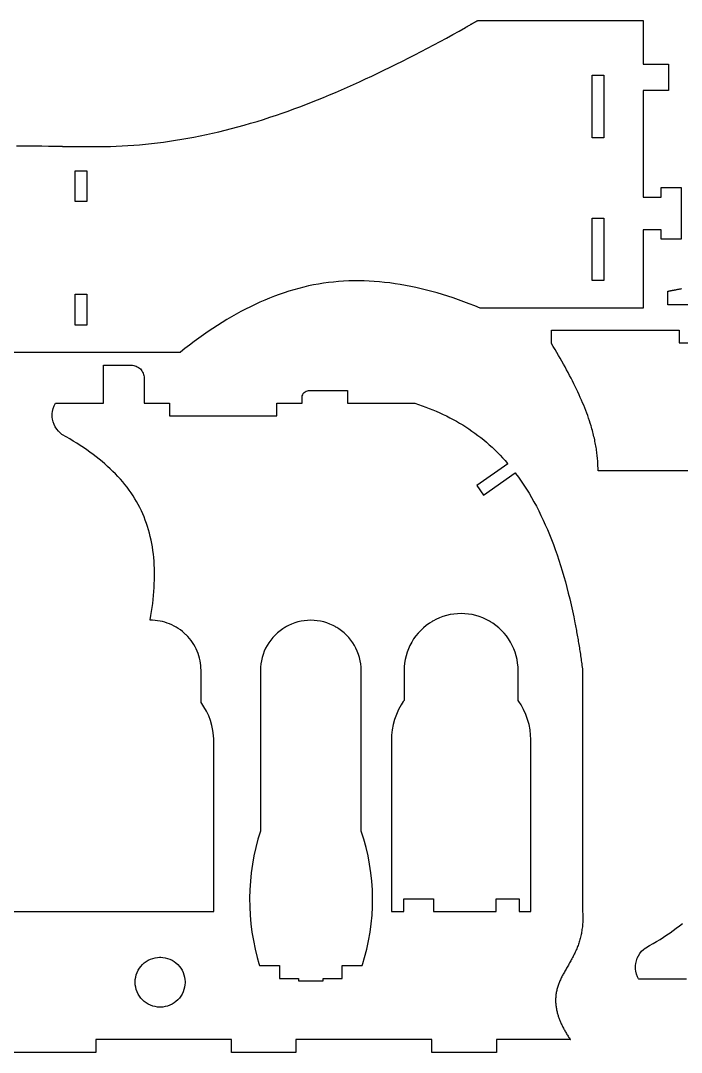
# Model space of a CAD drawing. Extents: x 0 to 677, y 0 to 298.
# Drawn here: x 104 to 208, y 131.1 to 293.5 of the extents above; entities that cross this region are included whole.
import ezdxf

# ---------------------------------------------------------------- set-up
doc = ezdxf.new("R2010")
doc.units = 0
doc.layers.get('0').update_dxf_attribs({"linetype": 'CONTINUOUS'})

msp = doc.modelspace()

# ---------------------------------------------------------------- linework, layer by layer
at = {"color": 0}
for points in [[(103.348, 273.824), (104.325, 273.813), (105.317, 273.803), (106.321, 273.792), (107.339, 273.779), (108.371, 273.765), (109.417, 273.751), (110.475, 273.736), (110.493, 273.736), (110.553, 273.706), (114.491, 273.706), (115.388, 273.694), (116.289, 273.693), (117.193, 273.703), (118.102, 273.724), (119.014, 273.754), (119.931, 273.796), (120.852, 273.849), (121.777, 273.912), (122.706, 273.987), (123.638, 274.074), (124.575, 274.171), (125.517, 274.281), (126.463, 274.4), (127.411, 274.532), (128.366, 274.676), (129.324, 274.832), (130.288, 274.999), (131.255, 275.178), (132.227, 275.369), (133.202, 275.574), (134.184, 275.789), (135.168, 276.018), (136.159, 276.258), (137.153, 276.513), (138.152, 276.778), (139.156, 277.057), (140.164, 277.349), (141.178, 277.654), (142.196, 277.972), (143.218, 278.303), (144.246, 278.647), (145.157, 278.961), (146.071, 279.285), (146.989, 279.618), (147.911, 279.96), (148.835, 280.313), (149.764, 280.674), (150.696, 281.044), (151.631, 281.424), (152.568, 281.813), (153.51, 282.21), (154.457, 282.617), (155.403, 283.032), (156.356, 283.456), (157.31, 283.888), (158.267, 284.328), (159.228, 284.776), (160.189, 285.233), (161.157, 285.697), (162.125, 286.171), (163.099, 286.651), (164.074, 287.14), (165.05, 287.636), (166.032, 288.14), (167.014, 288.651), (168, 289.169), (168.989, 289.696), (169.982, 290.228), (170.975, 290.768), (171.971, 291.315), (172.971, 291.868), (173.974, 292.429), (174.035, 292.464), (174.099, 292.5), (174.16, 292.535), (174.224, 292.571), (174.285, 292.606), (174.349, 292.64), (174.41, 292.676), (174.535, 292.747), (174.66, 292.818), (174.785, 292.889), (174.849, 292.924), (174.91, 292.96), (175.039, 293.031), (175.099, 293.067), (175.164, 293.103), (175.224, 293.138), (175.289, 293.174), (175.349, 293.21), (175.414, 293.246), (175.475, 293.281), (175.539, 293.317), (175.6, 293.353), (175.664, 293.389), (175.789, 293.46), (175.853, 293.496), (175.853, 293.497), (175.857, 293.499), (175.857, 293.499), (175.857, 293.5), (175.86, 293.5), (175.86, 293.501), (175.861, 293.501), (175.861, 293.503), (175.864, 293.503), (175.864, 293.504), (175.867, 293.504), (175.867, 293.506), (201.928, 293.506), (201.928, 286.639), (205.928, 286.639), (205.928, 282.489), (201.928, 282.489), (201.928, 265.743), (204.778, 265.743), (204.778, 267.243), (207.928, 267.243), (207.928, 259.093), (204.778, 259.093), (204.778, 260.593), (201.928, 260.593), (201.928, 248.271), (176.3, 248.271), (176.3, 248.272), (176.299, 248.272), (176.299, 248.274), (176.293, 248.274), (176.293, 248.275), (176.292, 248.275), (176.292, 248.276), (176.289, 248.276), (175.436, 248.621), (174.585, 248.951), (173.736, 249.269), (172.892, 249.574), (172.046, 249.864), (171.203, 250.14), (170.361, 250.403), (169.524, 250.651), (168.686, 250.885), (167.853, 251.104), (167.021, 251.31), (166.189, 251.499), (165.361, 251.674), (164.536, 251.833), (163.714, 251.976), (162.892, 252.106), (162.074, 252.218), (161.256, 252.315), (160.442, 252.396), (159.631, 252.461), (158.821, 252.508), (158.014, 252.54), (157.21, 252.556), (156.407, 252.553), (155.606, 252.533), (154.81, 252.497), (154.014, 252.443), (153.224, 252.372), (152.432, 252.282), (151.646, 252.175), (150.861, 252.05), (150.078, 251.907), (149.299, 251.746), (148.524, 251.568), (147.749, 251.372), (146.978, 251.158), (146.206, 250.928), (145.439, 250.681), (144.674, 250.417), (143.911, 250.138), (143.153, 249.84), (142.393, 249.526), (141.639, 249.197), (140.885, 248.853), (140.135, 248.492), (139.385, 248.115), (138.639, 247.724), (137.893, 247.317), (137.152, 246.894), (136.411, 246.458), (135.673, 246.007), (134.936, 245.54), (134.203, 245.06), (133.47, 244.565), (132.741, 244.056), (132.012, 243.533), (131.286, 242.997), (130.561, 242.447), (129.839, 241.885), (129.118, 241.308), (129.098, 241.292), (97.5593, 241.292)], [(212.95, 248.789), (205.822, 248.789), (205.822, 250.926), (205.825, 250.926), (205.828, 250.928), (205.832, 250.928), (205.833, 250.929), (205.84, 250.929), (205.843, 250.931), (205.846, 250.931), (205.85, 250.932), (205.854, 250.932), (205.857, 250.933), (205.862, 250.933), (205.864, 250.935), (205.868, 250.935), (205.871, 250.936), (205.876, 250.936), (205.879, 250.938), (205.882, 250.938), (205.932, 250.947), (205.985, 250.957), (206.036, 250.967), (206.089, 250.976), (206.144, 250.987), (206.2, 250.997), (206.257, 251.008), (206.314, 251.019), (206.374, 251.031), (206.433, 251.042), (206.494, 251.054), (206.557, 251.065), (206.621, 251.078), (206.685, 251.09), (206.75, 251.103), (206.818, 251.115), (206.885, 251.128), (206.953, 251.142), (207.024, 251.154), (207.094, 251.168), (207.168, 251.182), (207.24, 251.196), (207.314, 251.21), (207.39, 251.225), (207.467, 251.239), (207.544, 251.254), (207.624, 251.269), (207.704, 251.285), (207.785, 251.3), (207.867, 251.315), (208.031, 251.347)], [(212.151, 222.639), (194.847, 222.639), (194.847, 222.651), (194.847, 222.654), (194.847, 222.676), (194.847, 222.679), (194.847, 222.699), (194.847, 222.701), (194.847, 222.714), (194.846, 222.932), (194.842, 223.151), (194.836, 223.372), (194.828, 223.594), (194.817, 223.817), (194.803, 224.042), (194.788, 224.267), (194.769, 224.492), (194.75, 224.719), (194.726, 224.947), (194.701, 225.178), (194.674, 225.408), (194.644, 225.64), (194.611, 225.872), (194.576, 226.107), (194.539, 226.342), (194.499, 226.579), (194.457, 226.817), (194.411, 227.056), (194.362, 227.296), (194.313, 227.536), (194.26, 227.779), (194.204, 228.022), (194.146, 228.268), (194.085, 228.514), (194.021, 228.761), (193.954, 229.01), (193.885, 229.26), (193.813, 229.511), (193.737, 229.764), (193.617, 230.154), (193.49, 230.547), (193.356, 230.943), (193.215, 231.343), (193.068, 231.744), (192.915, 232.15), (192.756, 232.558), (192.589, 232.969), (192.417, 233.385), (192.239, 233.801), (192.054, 234.221), (191.864, 234.643), (191.668, 235.068), (191.465, 235.496), (191.258, 235.926), (191.044, 236.36), (190.826, 236.796), (190.601, 237.233), (190.372, 237.675), (190.138, 238.118), (189.899, 238.564), (189.653, 239.011), (189.403, 239.461), (189.149, 239.914), (188.889, 240.368), (188.624, 240.825), (188.354, 241.285), (188.081, 241.746), (187.803, 242.208), (187.519, 242.674), (187.519, 242.675), (187.518, 242.676), (187.518, 242.678), (187.518, 242.678), (187.517, 242.679), (187.517, 242.681), (187.515, 242.682), (187.515, 242.682), (187.514, 242.685), (187.514, 242.685), (187.513, 242.686), (187.513, 242.688), (187.511, 242.688), (187.511, 242.689), (187.511, 242.689), (187.51, 242.692), (187.51, 242.692), (187.508, 242.693), (187.508, 244.789), (207.611, 244.789), (207.611, 242.789), (228.939, 242.789)], [(94.6732, 153.293), (134.367, 153.293), (134.367, 180.218), (134.367, 180.419), (134.334, 181.024), (134.237, 181.819), (134.076, 182.603), (133.854, 183.369), (133.57, 184.115), (133.227, 184.836), (132.826, 185.531), (132.488, 186.033), (132.367, 186.193), (132.367, 191.218), (132.367, 191.318), (132.357, 191.614), (132.328, 192.007), (132.279, 192.397), (132.211, 192.783), (132.124, 193.164), (132.019, 193.539), (131.896, 193.91), (131.755, 194.272), (131.596, 194.628), (131.42, 194.975), (131.227, 195.314), (131.017, 195.643), (130.79, 195.962), (130.547, 196.271), (130.288, 196.568), (130.084, 196.785), (130.014, 196.854), (129.943, 196.924), (129.725, 197.125), (129.425, 197.381), (129.114, 197.619), (128.792, 197.843), (128.46, 198.05), (128.119, 198.239), (127.77, 198.411), (127.412, 198.565), (127.048, 198.703), (126.677, 198.822), (126.3, 198.922), (125.918, 199.004), (125.532, 199.068), (125.142, 199.112), (124.748, 199.138), (124.451, 199.144), (124.352, 199.143), (124.353, 199.146), (124.353, 199.149), (124.354, 199.151), (124.355, 199.158), (124.355, 199.161), (124.356, 199.164), (124.356, 199.167), (124.357, 199.169), (124.357, 199.172), (124.358, 199.179), (124.359, 199.182), (124.36, 199.185), (124.36, 199.188), (124.361, 199.19), (124.361, 199.193), (124.362, 199.196), (124.362, 199.199), (124.363, 199.203), (124.364, 199.208), (124.364, 199.211), (124.365, 199.214), (124.365, 199.217), (124.366, 199.219), (124.367, 199.222), (124.368, 199.229), (124.368, 199.232), (124.481, 199.879), (124.583, 200.522), (124.676, 201.161), (124.759, 201.794), (124.831, 202.422), (124.893, 203.046), (124.945, 203.664), (124.986, 204.278), (125.016, 204.886), (125.036, 205.49), (125.044, 206.087), (125.042, 206.681), (125.028, 207.268), (125.004, 207.85), (124.967, 208.426), (124.92, 208.997), (124.86, 209.563), (124.789, 210.122), (124.706, 210.676), (124.611, 211.225), (124.504, 211.768), (124.384, 212.304), (124.252, 212.836), (124.108, 213.361), (123.951, 213.879), (123.782, 214.393), (123.6, 214.9), (123.404, 215.4), (123.196, 215.894), (122.974, 216.383), (122.739, 216.864), (122.491, 217.34), (122.229, 217.808), (121.954, 218.272), (121.666, 218.729), (121.365, 219.179), (121.051, 219.624), (120.725, 220.063), (120.385, 220.496), (120.034, 220.922), (119.67, 221.343), (119.293, 221.758), (118.905, 222.168), (118.505, 222.572), (118.093, 222.971), (117.669, 223.364), (117.233, 223.75), (116.787, 224.133), (116.328, 224.51), (115.859, 224.881), (115.378, 225.247), (114.887, 225.608), (114.384, 225.964), (113.871, 226.315), (113.347, 226.661), (112.813, 227.003), (112.269, 227.339), (111.714, 227.669), (111.149, 227.997), (110.574, 228.319), (110.571, 228.321), (110.481, 228.382), (110.228, 228.586), (109.921, 228.888), (109.652, 229.219), (109.424, 229.579), (109.238, 229.963), (109.097, 230.365), (109.003, 230.785), (108.962, 231.108), (108.957, 231.217), (108.957, 231.568), (108.962, 231.682), (109.006, 232.021), (109.11, 232.463), (109.266, 232.889), (109.416, 233.196), (109.474, 233.293), (117.002, 233.293), (117.002, 239.293), (121.351, 239.293), (121.404, 239.293), (121.563, 239.283), (121.769, 239.251), (121.968, 239.2), (122.159, 239.131), (122.34, 239.043), (122.511, 238.939), (122.671, 238.819), (122.818, 238.686), (122.952, 238.539), (123.072, 238.379), (123.175, 238.207), (123.263, 238.026), (123.333, 237.836), (123.384, 237.636), (123.415, 237.431), (123.426, 237.272), (123.426, 237.218), (123.426, 233.293), (127.426, 233.293), (127.426, 231.293), (144.276, 231.293), (144.276, 233.293), (148.276, 233.293), (148.276, 234.218), (148.276, 234.272), (148.297, 234.435), (148.361, 234.638), (148.46, 234.819), (148.59, 234.979), (148.75, 235.11), (148.932, 235.21), (149.135, 235.272), (149.297, 235.293), (149.351, 235.293), (155.426, 235.293), (155.426, 233.293), (166.01, 233.293), (166.01, 233.293), (166.011, 233.293), (166.011, 233.293), (166.013, 233.293), (166.013, 233.293), (166.013, 233.293), (166.014, 233.292), (166.014, 233.292), (166.015, 233.292), (166.017, 233.292), (166.017, 233.292), (166.017, 233.292), (166.018, 233.29), (166.019, 233.29), (166.019, 233.29), (166.021, 233.29), (166.597, 233.101), (167.168, 232.904), (167.733, 232.699), (168.292, 232.485), (168.844, 232.263), (169.392, 232.032), (169.932, 231.793), (170.467, 231.546), (170.994, 231.289), (171.517, 231.025), (172.033, 230.75), (172.543, 230.468), (173.046, 230.176), (173.543, 229.876), (174.035, 229.568), (174.519, 229.25), (174.997, 228.924), (175.468, 228.588), (175.933, 228.242), (176.392, 227.888), (176.844, 227.525), (177.289, 227.153), (177.728, 226.771), (178.16, 226.379), (178.585, 225.978), (179.004, 225.568), (179.415, 225.149), (179.821, 224.719), (180.218, 224.282), (180.61, 223.833), (180.663, 223.771), (175.763, 220.353), (176.821, 218.836), (181.824, 222.325), (181.825, 222.322), (181.826, 222.321), (181.828, 222.318), (181.829, 222.317), (181.831, 222.315), (181.833, 222.313), (181.835, 222.311), (181.836, 222.308), (181.837, 222.307), (181.839, 222.306), (181.84, 222.303), (181.842, 222.301), (181.843, 222.3), (181.844, 222.297), (181.846, 222.296), (181.847, 222.293), (181.85, 222.29), (181.851, 222.288), (181.853, 222.286), (181.854, 222.283), (181.856, 222.282), (181.857, 222.281), (181.858, 222.278), (181.86, 222.276), (181.861, 222.275), (181.862, 222.272), (181.865, 222.271), (181.867, 222.268), (181.868, 222.267), (181.869, 222.265), (182.311, 221.664), (182.744, 221.05), (183.168, 220.421), (183.581, 219.779), (183.983, 219.124), (184.378, 218.456), (184.763, 217.774), (185.138, 217.079), (185.503, 216.372), (185.86, 215.651), (186.207, 214.918), (186.544, 214.172), (186.875, 213.414), (187.194, 212.644), (187.507, 211.861), (187.81, 211.067), (188.104, 210.261), (188.39, 209.443), (188.668, 208.612), (188.939, 207.771), (189.2, 206.918), (189.453, 206.054), (189.699, 205.181), (189.936, 204.294), (190.165, 203.397), (190.388, 202.489), (190.601, 201.571), (190.808, 200.643), (191.007, 199.704), (191.2, 198.754), (191.247, 198.514), (191.293, 198.271), (191.34, 198.028), (191.386, 197.785), (191.432, 197.54), (191.476, 197.296), (191.521, 197.051), (191.565, 196.804), (191.608, 196.558), (191.651, 196.311), (191.694, 196.063), (191.736, 195.814), (191.778, 195.565), (191.819, 195.315), (191.86, 195.064), (191.9, 194.814), (191.94, 194.561), (191.981, 194.308), (192.019, 194.056), (192.057, 193.801), (192.096, 193.547), (192.133, 193.292), (192.169, 193.036), (192.207, 192.781), (192.243, 192.524), (192.278, 192.265), (192.314, 192.007), (192.349, 191.749), (192.382, 191.489), (192.417, 191.228), (192.417, 191.224), (192.417, 191.224), (192.417, 153.221), (192.431, 152.976), (192.439, 152.735), (192.443, 152.497), (192.444, 152.261), (192.442, 152.029), (192.435, 151.801), (192.424, 151.575), (192.41, 151.351), (192.392, 151.132), (192.371, 150.915), (192.346, 150.7), (192.318, 150.489), (192.288, 150.281), (192.253, 150.074), (192.215, 149.871), (192.175, 149.669), (192.132, 149.472), (192.085, 149.276), (192.036, 149.083), (191.985, 148.893), (191.931, 148.704), (191.874, 148.518), (191.814, 148.335), (191.753, 148.154), (191.689, 147.975), (191.622, 147.799), (191.554, 147.625), (191.485, 147.453), (191.413, 147.283), (191.337, 147.115), (191.254, 146.932), (191.169, 146.751), (191.082, 146.572), (190.994, 146.396), (190.906, 146.221), (190.815, 146.047), (190.724, 145.876), (190.632, 145.707), (190.54, 145.54), (190.449, 145.374), (190.356, 145.208), (190.263, 145.046), (190.171, 144.883), (190.079, 144.724), (189.987, 144.564), (189.896, 144.406), (189.806, 144.249), (189.717, 144.092), (189.629, 143.936), (189.542, 143.782), (189.457, 143.628), (189.374, 143.474), (189.292, 143.321), (189.211, 143.169), (189.133, 143.017), (189.057, 142.865), (188.985, 142.712), (188.914, 142.561), (188.846, 142.41), (188.781, 142.258), (188.718, 142.107), (188.66, 141.956), (188.604, 141.804), (188.551, 141.653), (188.501, 141.5), (188.456, 141.347), (188.413, 141.196), (188.374, 141.042), (188.337, 140.889), (188.304, 140.735), (188.275, 140.581), (188.249, 140.425), (188.226, 140.269), (188.207, 140.114), (188.19, 139.957), (188.178, 139.8), (188.169, 139.643), (188.164, 139.485), (188.163, 139.325), (188.164, 139.165), (188.169, 139.006), (188.179, 138.844), (188.192, 138.682), (188.208, 138.519), (188.229, 138.355), (188.253, 138.19), (188.281, 138.025), (188.313, 137.858), (188.349, 137.691), (188.388, 137.523), (188.431, 137.353), (188.467, 137.224), (188.504, 137.095), (188.544, 136.965), (188.586, 136.834), (188.629, 136.703), (188.675, 136.572), (188.724, 136.44), (188.774, 136.307), (188.826, 136.174), (188.881, 136.04), (188.938, 135.906), (188.996, 135.772), (189.057, 135.636), (189.119, 135.501), (189.185, 135.365), (189.251, 135.228), (189.319, 135.091), (189.392, 134.953), (189.464, 134.815), (189.539, 134.676), (189.617, 134.537), (189.696, 134.397), (189.778, 134.256), (189.861, 134.116), (189.946, 133.974), (190.033, 133.833), (190.124, 133.69), (190.215, 133.547), (190.308, 133.404), (190.404, 133.26), (190.413, 133.248), (190.415, 133.245), (190.422, 133.233), (190.425, 133.229), (190.433, 133.217), (190.436, 133.213), (190.443, 133.202), (190.446, 133.198), (190.454, 133.186), (190.457, 133.182), (190.464, 133.171), (190.467, 133.167), (190.475, 133.155), (190.478, 133.151), (190.483, 133.143), (178.861, 133.143), (178.861, 131.143), (168.711, 131.143), (168.711, 133.143), (147.306, 133.143), (147.306, 131.143), (137.155, 131.143), (137.155, 133.143), (115.827, 133.143), (115.827, 131.143), (95.7246, 131.143)], [(208.786, 142.639), (201.258, 142.639), (201.2, 142.736), (201.05, 143.043), (200.894, 143.469), (200.79, 143.911), (200.746, 144.25), (200.742, 144.364), (200.742, 144.715), (200.746, 144.824), (200.786, 145.147), (200.881, 145.567), (201.022, 145.969), (201.208, 146.353), (201.436, 146.712), (201.706, 147.044), (202.013, 147.346), (202.265, 147.55), (202.356, 147.611), (202.356, 147.611), (202.356, 147.611), (202.357, 147.612), (202.357, 147.612), (202.357, 147.612), (202.357, 147.612), (202.358, 147.612), (202.358, 147.612), (202.358, 147.612), (202.933, 147.935), (203.499, 148.263), (204.053, 148.593), (204.597, 148.929), (205.132, 149.271), (205.656, 149.617), (206.168, 149.968), (206.671, 150.324), (207.163, 150.685), (207.643, 151.051), (208.112, 151.422)]]:
    msp.add_lwpolyline(points, dxfattribs=at)
for points in [[(193.928, 284.932), (195.778, 284.932), (195.778, 275.082), (193.928, 275.082), (193.928, 284.932)], [(112.564, 269.882), (114.414, 269.882), (114.414, 265.032), (112.564, 265.032), (112.564, 269.882)], [(193.928, 262.438), (195.778, 262.438), (195.778, 252.586), (193.928, 252.586), (193.928, 262.438)], [(112.564, 250.458), (114.414, 250.458), (114.414, 245.608), (112.564, 245.608), (112.564, 250.458)], [(178.8, 153.293), (178.8, 155.293), (182.417, 155.293), (182.417, 153.293), (184.267, 153.293), (184.267, 180.218), (184.267, 180.429), (184.235, 181.064), (184.138, 181.9), (183.978, 182.724), (183.756, 183.532), (183.472, 184.319), (183.129, 185.086), (182.726, 185.825), (182.389, 186.362), (182.267, 186.535), (182.267, 191.218), (182.267, 191.368), (182.247, 191.817), (182.188, 192.407), (182.09, 192.989), (181.957, 193.56), (181.786, 194.119), (181.579, 194.664), (181.339, 195.193), (181.065, 195.706), (180.758, 196.2), (180.419, 196.672), (180.051, 197.124), (179.653, 197.551), (179.225, 197.953), (178.769, 198.328), (178.288, 198.675), (177.91, 198.917), (177.779, 198.99), (177.65, 199.065), (177.251, 199.272), (176.711, 199.517), (176.158, 199.724), (175.596, 199.893), (175.026, 200.024), (174.451, 200.118), (173.872, 200.175), (173.292, 200.193), (172.711, 200.175), (172.132, 200.118), (171.557, 200.024), (170.987, 199.893), (170.426, 199.724), (169.874, 199.517), (169.333, 199.272), (168.935, 199.065), (168.804, 198.99), (168.675, 198.917), (168.297, 198.675), (167.815, 198.328), (167.36, 197.953), (166.932, 197.551), (166.533, 197.124), (166.165, 196.672), (165.826, 196.2), (165.519, 195.706), (165.246, 195.193), (165.006, 194.664), (164.799, 194.119), (164.628, 193.56), (164.493, 192.989), (164.396, 192.407), (164.337, 191.817), (164.317, 191.368), (164.317, 191.218), (164.317, 186.535), (164.196, 186.362), (163.858, 185.825), (163.456, 185.086), (163.112, 184.319), (162.829, 183.532), (162.607, 182.724), (162.447, 181.9), (162.35, 181.064), (162.317, 180.429), (162.317, 180.218), (162.317, 153.293), (164.282, 153.293), (164.282, 155.293), (168.95, 155.293), (168.95, 153.293), (178.8, 153.293)], [(154.567, 142.793), (154.567, 144.793), (157.711, 144.793), (157.817, 145.115), (158.106, 146.092), (158.447, 147.401), (158.733, 148.719), (158.967, 150.046), (159.146, 151.379), (159.272, 152.717), (159.343, 154.057), (159.361, 155.397), (159.325, 156.739), (159.235, 158.078), (159.092, 159.414), (158.894, 160.743), (158.643, 162.067), (158.337, 163.382), (157.979, 164.686), (157.676, 165.658), (157.567, 165.979), (157.567, 191.218), (157.567, 191.35), (157.55, 191.747), (157.497, 192.268), (157.411, 192.782), (157.293, 193.286), (157.142, 193.779), (156.96, 194.261), (156.747, 194.729), (156.506, 195.181), (156.235, 195.617), (155.936, 196.035), (155.61, 196.433), (155.258, 196.81), (154.881, 197.165), (154.479, 197.496), (154.053, 197.803), (153.719, 198.015), (153.604, 198.082), (153.49, 198.147), (153.139, 198.331), (152.661, 198.546), (152.172, 198.729), (151.676, 198.878), (151.174, 198.994), (150.665, 199.078), (150.154, 199.126), (149.642, 199.143), (149.129, 199.126), (148.618, 199.078), (148.11, 198.994), (147.607, 198.878), (147.111, 198.729), (146.624, 198.546), (146.146, 198.331), (145.794, 198.147), (145.679, 198.082), (145.565, 198.015), (145.231, 197.803), (144.806, 197.496), (144.403, 197.165), (144.026, 196.81), (143.674, 196.433), (143.349, 196.035), (143.05, 195.617), (142.779, 195.181), (142.536, 194.729), (142.324, 194.261), (142.142, 193.779), (141.992, 193.286), (141.872, 192.782), (141.786, 192.268), (141.735, 191.747), (141.717, 191.35), (141.717, 191.218), (141.717, 165.979), (141.612, 165.657), (141.325, 164.683), (140.983, 163.378), (140.693, 162.061), (140.454, 160.739), (140.265, 159.408), (140.129, 158.074), (140.043, 156.736), (140.01, 155.397), (140.026, 154.057), (140.094, 152.718), (140.214, 151.382), (140.385, 150.05), (140.606, 148.724), (140.879, 147.404), (141.204, 146.094), (141.479, 145.117), (141.579, 144.793), (144.717, 144.793), (144.717, 142.793), (147.717, 142.793), (147.717, 142.424), (151.567, 142.424), (151.567, 142.793), (154.567, 142.793)], [(125.928, 138.258), (125.827, 138.258), (125.526, 138.279), (125.136, 138.338), (124.76, 138.435), (124.4, 138.567), (124.057, 138.732), (123.733, 138.929), (123.431, 139.154), (123.152, 139.408), (122.899, 139.686), (122.673, 139.989), (122.476, 140.313), (122.311, 140.656), (122.179, 141.017), (122.082, 141.393), (122.023, 141.782), (122.002, 142.083), (122.002, 142.183), (122.002, 142.283), (122.023, 142.585), (122.082, 142.975), (122.179, 143.35), (122.311, 143.711), (122.476, 144.054), (122.673, 144.378), (122.899, 144.681), (123.152, 144.958), (123.431, 145.212), (123.733, 145.438), (124.057, 145.635), (124.4, 145.8), (124.76, 145.932), (125.136, 146.029), (125.526, 146.089), (125.827, 146.108), (125.928, 146.108), (126.028, 146.108), (126.329, 146.089), (126.718, 146.029), (127.095, 145.932), (127.455, 145.8), (127.798, 145.635), (128.122, 145.438), (128.424, 145.212), (128.703, 144.958), (128.956, 144.681), (129.182, 144.378), (129.379, 144.054), (129.544, 143.711), (129.676, 143.35), (129.773, 142.975), (129.832, 142.585), (129.852, 142.283), (129.852, 142.183), (129.852, 142.083), (129.832, 141.782), (129.773, 141.393), (129.676, 141.017), (129.544, 140.656), (129.379, 140.313), (129.182, 139.989), (128.956, 139.686), (128.703, 139.408), (128.424, 139.154), (128.122, 138.929), (127.798, 138.732), (127.455, 138.567), (127.095, 138.435), (126.718, 138.338), (126.329, 138.279), (126.028, 138.258), (125.928, 138.258)]]:
    msp.add_lwpolyline(points, close=True, dxfattribs=at)

doc.saveas('drawing.dxf')
